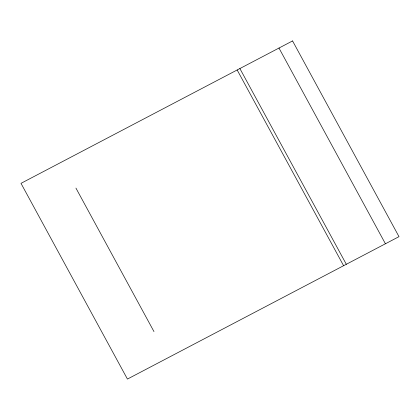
<?xml version="1.0" encoding="UTF-8"?>
<svg xmlns="http://www.w3.org/2000/svg" width="420" height="420" viewBox="0 0 420 420"><rect width="100%" height="100%" fill="white"/><g stroke="black" fill="none" stroke-linecap="round" stroke-linejoin="round"><path stroke-width="0.63" d="M278.98 48.048L385.423 243.773M239.878 68.555L346.316 264.28M237.164 69.983L343.602 265.708M75.925 188.081L153.983 331.611M292.562 40.929L21 183.346L127.439 379.071L399 236.654L292.562 40.929"/></g></svg>
